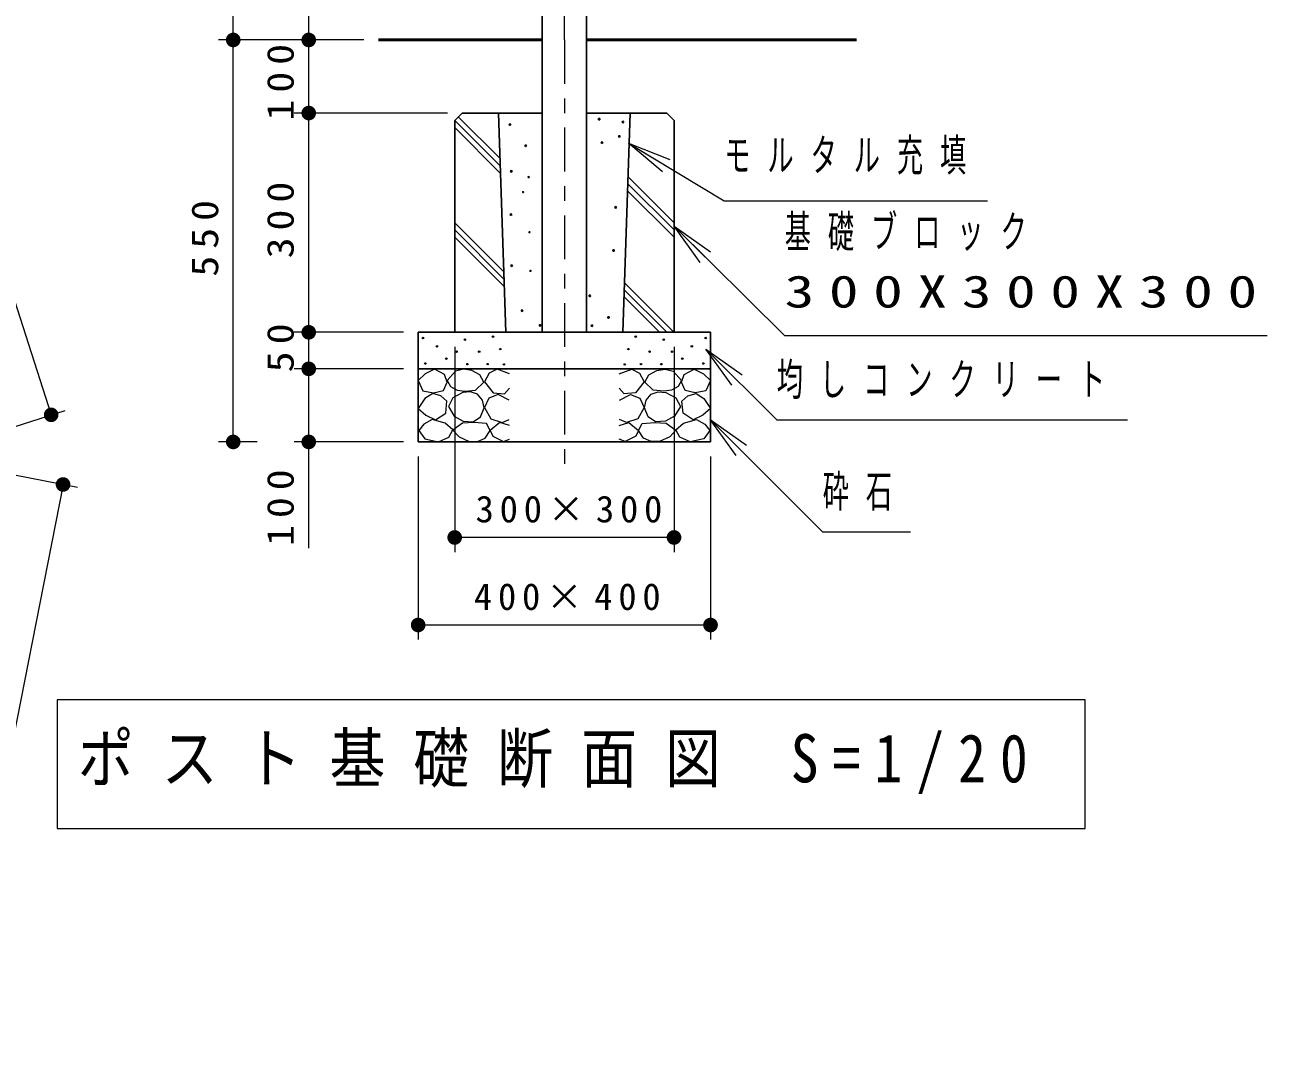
# Model space of a CAD drawing. Units: millimetres on the paper, with parts at other scales. Extents: x -805 to -334, y -297 to 267.
# Drawn here: x -620.9 to -535.9, y -166.1 to -95.4 of the extents above; entities that cross this region are included whole.
import ezdxf

# ---------------------------------------------------------------- set-up
doc = ezdxf.new("R2010")
doc.units = ezdxf.units.MM
doc.linetypes.add('USER2', pattern=[6, 3, -1, 1, -1])
doc.layers.add('1_20', color=7, linetype='Continuous', lineweight=13)
doc.layers.add('1_50', color=7, linetype='Continuous', lineweight=25)
doc.styles.add('ＭＳ ゴシック', font='')
doc.styles.get('ＭＳ ゴシック').set_extended_font_data('MS Gothic')

# ---------------------------------------------------------------- blocks, each defined once
blk = doc.blocks.new('filled_dot')
at = {"color": 0, "linetype": 'Continuous', "lineweight": -2, "const_width": 1.25}
blk.add_lwpolyline([(-0.625, 0, 1), (0.625, 0, 1)], format="xyb", close=True, dxfattribs=at)

msp = doc.modelspace()

# ---------------------------------------------------------------- linework, layer by layer
at = {"layer": '1_20', "linetype": 'USER2'}
for q in [(-583.989, -39.744), (-583.989, -126.346)]:
    msp.add_line((-583.989, -96.476), q, dxfattribs=at)
at = {"layer": '1_20'}
for p, q in [((-606.634, -96.476), (-606.634, -41.472)), ((-601.471, -96.476), (-601.471, -66.472)), ((-597.694, -96.476), (-607.634, -96.476)), ((-606.634, -123.976), (-606.634, -96.476)), ((-601.471, -101.476), (-601.471, -96.476)), ((-591.989, -101.476), (-602.471, -101.476)), ((-601.471, -116.476), (-601.471, -101.476)), ((-588.386, -104.585), (-591.242, -101.728)), ((-588.369, -105.097), (-591.489, -101.976)), ((-588.352, -105.609), (-591.489, -102.471)), ((-579.593, -103.529), (-577.024, -105.078)), ((-579.593, -103.529), (-576.766, -104.65)), ((-577.282, -105.506), (-579.593, -103.529)), ((-576.489, -108.981), (-579.635, -105.836)), ((-576.489, -109.971), (-579.667, -106.794)), ((-576.489, -109.476), (-579.651, -106.315)), ((-588.127, -112.343), (-591.489, -108.981)), ((-588.11, -112.855), (-591.489, -109.476)), ((-576.489, -109.226), (-574.355, -111.334)), ((-576.489, -109.226), (-574.004, -110.978)), ((-574.706, -111.69), (-576.489, -109.226)), ((-588.093, -113.367), (-591.489, -109.971)), ((-576.989, -116.476), (-579.893, -113.573)), ((-576.494, -116.476), (-579.877, -113.094)), ((-577.484, -116.476), (-579.909, -114.052)), ((-594.989, -116.476), (-602.471, -116.476)), ((-601.471, -118.976), (-601.471, -116.476)), ((-593.989, -116.476), (-593.989, -123.976)), ((-573.989, -116.476), (-573.989, -123.976)), ((-591.489, -117.476), (-591.489, -131.511)), ((-576.489, -117.476), (-576.489, -131.511)), ((-574.303, -117.625), (-572.182, -119.747)), ((-574.303, -117.625), (-571.828, -119.393)), ((-572.535, -120.1), (-574.303, -117.625)), ((-594.989, -118.976), (-602.471, -118.976)), ((-601.471, -131.235), (-601.471, -118.976)), ((-574.007, -122.435), (-571.886, -124.556)), ((-574.007, -122.435), (-571.533, -124.202)), ((-572.24, -124.91), (-574.007, -122.435)), ((-604.989, -123.976), (-607.634, -123.976)), ((-594.989, -123.976), (-602.471, -123.976)), ((-593.989, -124.976), (-593.989, -137.501)), ((-573.989, -124.976), (-573.989, -137.501)), ((-576.489, -130.511), (-591.489, -130.511)), ((-573.989, -136.501), (-593.989, -136.501)), ((-618.667, -141.616), (-618.667, -150.416)), ((-548.367, -141.616), (-618.667, -141.616)), ((-548.367, -150.416), (-548.367, -141.616)), ((-618.667, -150.416), (-548.367, -150.416))]:
    msp.add_line(p, q, dxfattribs=at)
at = {"layer": '1_20', "lineweight": 25}
for p, q in [((-585.502, -42.275), (-585.502, -96.476)), ((-582.477, -96.476), (-582.477, -42.275)), ((-585.502, -96.476), (-585.502, -116.476)), ((-582.477, -96.476), (-582.477, -116.476)), ((-591.489, -101.976), (-590.989, -101.476)), ((-590.989, -101.476), (-585.502, -101.476)), ((-588.489, -101.476), (-587.989, -116.476)), ((-582.477, -101.476), (-576.989, -101.476)), ((-579.489, -101.476), (-579.989, -116.476)), ((-576.989, -101.476), (-576.489, -101.976)), ((-591.489, -101.976), (-591.489, -116.476)), ((-576.489, -101.976), (-576.489, -116.476)), ((-573.989, -116.476), (-593.989, -116.476)), ((-593.989, -116.476), (-593.989, -123.976)), ((-573.989, -116.476), (-573.989, -123.976)), ((-593.989, -118.976), (-573.989, -118.976)), ((-593.989, -123.976), (-573.989, -123.976))]:
    msp.add_line(p, q, dxfattribs=at)
at = {"layer": '1_20', "color": 253, "lineweight": 50}
for p, q in [((-596.694, -96.476), (-585.502, -96.476)), ((-582.477, -96.476), (-564.017, -96.476))]:
    msp.add_line(p, q, dxfattribs=at)
at = {"layer": '1_20', "color": 3, "lineweight": 25}
for p, q in [((-585.502, -96.476), (-585.502, -116.476)), ((-582.477, -96.476), (-582.477, -116.476))]:
    msp.add_line(p, q, dxfattribs=at)
at = {"layer": '1_20'}
for points in [[(-579.593, -103.529), (-573.056, -107.471), (-555.056, -107.471)], [(-576.489, -109.226), (-568.922, -116.7), (-535.922, -116.7)], [(-574.303, -117.625), (-569.465, -122.463), (-545.465, -122.463)], [(-587.739, -119.311), (-588.595, -118.994), (-589.133, -119.263), (-589.45, -119.865), (-588.864, -120.626), (-588.088, -120.689), (-587.739, -120.293)], [(-580.239, -119.311), (-579.384, -118.994), (-578.845, -119.263), (-578.528, -119.865), (-579.115, -120.626), (-579.891, -120.689), (-580.239, -120.293)], [(-587.755, -121.117), (-588.516, -120.721), (-589.149, -120.974), (-589.45, -121.624), (-589.007, -122.4), (-588.246, -122.638), (-587.755, -122.432)], [(-580.224, -121.117), (-579.463, -120.721), (-578.829, -120.974), (-578.528, -121.624), (-578.972, -122.4), (-579.732, -122.638), (-580.224, -122.432)], [(-587.739, -122.844), (-588.405, -122.638), (-589.054, -123.192), (-588.88, -123.588), (-588.151, -123.953), (-587.739, -123.794)], [(-580.239, -122.844), (-579.574, -122.638), (-578.924, -123.192), (-579.099, -123.588), (-579.827, -123.953), (-580.239, -123.794)], [(-574.007, -122.435), (-566.323, -130.119), (-560.323, -130.119)]]:
    msp.add_lwpolyline(points, dxfattribs=at)
for points in [[(-592.867, -119.006), (-593.501, -119.307), (-593.976, -119.782), (-593.675, -120.479), (-592.946, -120.622), (-592.249, -120.463), (-591.996, -119.877), (-592.186, -119.37)], [(-590.896, -119.001), (-591.423, -119.136), (-592.004, -119.772), (-591.774, -120.19), (-591.317, -120.428), (-590.801, -120.501), (-590.058, -120.434), (-589.49, -119.893), (-589.774, -119.393), (-590.307, -119.083)], [(-577.083, -119.001), (-576.556, -119.136), (-575.975, -119.772), (-576.205, -120.19), (-576.662, -120.428), (-577.178, -120.501), (-577.921, -120.434), (-578.489, -119.893), (-578.205, -119.393), (-577.671, -119.083)], [(-575.112, -119.006), (-574.478, -119.307), (-574.003, -119.782), (-574.304, -120.479), (-575.033, -120.622), (-575.73, -120.463), (-575.983, -119.877), (-575.793, -119.37)], [(-591.531, -122.218), (-590.909, -122.563), (-590.234, -122.61), (-589.72, -122.248), (-589.477, -121.65), (-589.588, -121.113), (-589.936, -120.704), (-590.402, -120.539), (-590.936, -120.596), (-591.626, -120.965), (-591.923, -121.542)], [(-576.448, -122.218), (-577.069, -122.563), (-577.745, -122.61), (-578.259, -122.248), (-578.502, -121.65), (-578.39, -121.113), (-578.043, -120.704), (-577.577, -120.539), (-577.042, -120.596), (-576.353, -120.965), (-576.056, -121.542)], [(-592.994, -120.653), (-593.532, -121.002), (-593.976, -121.683), (-593.469, -122.143), (-592.804, -122.459), (-592.106, -122.016), (-592.027, -121.176), (-592.435, -120.814)], [(-574.985, -120.653), (-574.446, -121.002), (-574.003, -121.683), (-574.51, -122.143), (-575.175, -122.459), (-575.872, -122.016), (-575.951, -121.176), (-575.544, -120.814)], [(-593.035, -122.45), (-593.603, -122.769), (-593.941, -123.192), (-593.538, -123.758), (-592.595, -123.961), (-591.879, -123.642), (-591.606, -123.137), (-592.145, -122.681)], [(-590.179, -122.657), (-590.963, -122.698), (-591.626, -123.171), (-591.193, -123.63), (-590.504, -123.941), (-589.939, -123.949), (-589.396, -123.725), (-589.058, -123.198), (-589.315, -122.711)], [(-577.799, -122.657), (-577.015, -122.698), (-576.353, -123.171), (-576.786, -123.63), (-577.475, -123.941), (-578.04, -123.949), (-578.583, -123.725), (-578.921, -123.198), (-578.664, -122.711)], [(-574.944, -122.45), (-574.375, -122.769), (-574.038, -123.192), (-574.441, -123.758), (-575.384, -123.961), (-576.099, -123.642), (-576.373, -123.137), (-575.834, -122.681)]]:
    msp.add_lwpolyline(points, close=True, dxfattribs=at)
at = {"layer": '1_20', "lineweight": 25}
for centre, radius in [((-581.609, -101.895), 0.05), ((-587.714, -102.264), 0.05), ((-579.984, -102.092), 0.05), ((-581.412, -103.495), 0.05), ((-580.23, -103.076), 0.05), ((-586.631, -103.716), 0.05), ((-587.616, -105.464), 0.05), ((-586.428, -105.857), 0.035), ((-586.811, -106.883), 0.035), ((-580.477, -107.926), 0.05), ((-587.64, -108.419), 0.05), ((-586.373, -109.632), 0.035), ((-580.624, -110.88), 0.05), ((-587.591, -111.914), 0.05), ((-586.306, -112.273), 0.035), ((-582.249, -113.982), 0.05), ((-586.877, -114.992), 0.05), ((-580.969, -115.459), 0.05), ((-585.646, -116.001), 0.05), ((-582.101, -116.026), 0.05)]:
    msp.add_circle(centre, radius, dxfattribs=at)
at = {"layer": '1_20'}
for centre in [(-593.659, -116.867), (-590.792, -116.978), (-588.869, -116.771), (-579.11, -116.771), (-577.187, -116.978), (-574.32, -116.867), (-592.709, -117.437), (-591.362, -117.802), (-589.815, -117.798), (-588.368, -117.623), (-579.61, -117.623), (-578.164, -117.798), (-576.617, -117.802), (-575.27, -117.437), (-593.501, -118.61), (-592.059, -118.277), (-590.617, -118.657), (-589.233, -118.65), (-588.125, -118.677), (-579.854, -118.677), (-578.745, -118.65), (-577.361, -118.657), (-575.92, -118.277), (-574.478, -118.61)]:
    msp.add_circle(centre, 0.05, dxfattribs=at)
at = {"layer": '1_50', "lineweight": 13}
for p, q in [((-631.331, -84.042), (-619.087, -122.122)), ((-627.019, -124.673), (-618.135, -121.816)), ((-626.99, -125.172), (-617.293, -127.08)), ((-618.274, -126.887), (-625.996, -166.134))]:
    msp.add_line(p, q, dxfattribs=at)

# ---------------------------------------------------------------- block references
at = {"layer": '1_20', "xscale": 0.4, "yscale": 0.4}
for p, rotation in [((-606.634, -96.476), 90), ((-606.634, -96.476), 270), ((-601.471, -96.476), 270), ((-601.471, -96.476), 90), ((-601.471, -101.476), 90), ((-601.471, -101.476), 270), ((-601.471, -116.476), 90), ((-601.471, -116.476), 270), ((-601.471, -118.976), 90), ((-601.471, -118.976), 270), ((-606.634, -123.976), 90), ((-601.471, -123.976), 90), ((-576.489, -130.511), 180), ((-573.989, -136.501), 180)]:
    msp.add_blockref('filled_dot', p, dxfattribs=dict(at, rotation=rotation))
for p in [(-591.489, -130.511), (-593.989, -136.501)]:
    msp.add_blockref('filled_dot', p, dxfattribs=at)
at = {"layer": '1_50', "lineweight": 13, "xscale": 0.4, "yscale": 0.4}
for p, rotation in [((-619.087, -122.122), 107.8), ((-618.274, -126.887), 258.9)]:
    msp.add_blockref('filled_dot', p, dxfattribs=dict(at, rotation=rotation))

# ---------------------------------------------------------------- texts
at = {"layer": '1_20', "char_height": 1.833, "attachment_point": 8, "rotation": 90, "style": 'ＭＳ ゴシック'}
for s, insert in [('\\T1.33;\\W1.15;100', (-602.471, -99.132)), ('\\T1.33;\\W1.15;300', (-602.471, -108.559)), ('\\T1.33;\\W1.15;550', (-607.634, -109.812)), ('\\T1.34;\\W1.15;50', (-602.471, -117.298)), ('\\T1.33;\\W1.15;100', (-602.471, -128.235))]:
    msp.add_mtext(s, dxfattribs=dict(at, insert=insert))
at = {"layer": '1_20', "style": 'ＭＳ ゴシック'}
for s, insert, char_height, attachment_point in [('\\T1.64;\\W0.6;モルタル充填', (-573.056, -104.471), 2.199, 4), ('\\T1.64;\\W0.6;基礎ブロック', (-568.922, -109.7), 2.199, 4), ('\\T1.5;\\W1.35;300X300X300', (-568.922, -113.7), 2.199, 4), ('\\T1.64;\\W0.6;均しコンクリート', (-569.465, -119.813), 2.199, 4), ('\\T1.64;\\W0.6;砕石', (-566.323, -127.469), 2.199, 4), ('\\T1.32;300×300', (-583.474, -129.511), 1.833, 8), ('\\T1.32;400×400', (-583.589, -135.501), 1.833, 8), ('\\T1.5;\\W0.85;ポスト基礎断面図\\~S=1/20', (-617.267, -146.016), 3.299, 4)]:
    msp.add_mtext(s, dxfattribs=dict(at, insert=insert, char_height=char_height, attachment_point=attachment_point))

doc.saveas('drawing.dxf')
